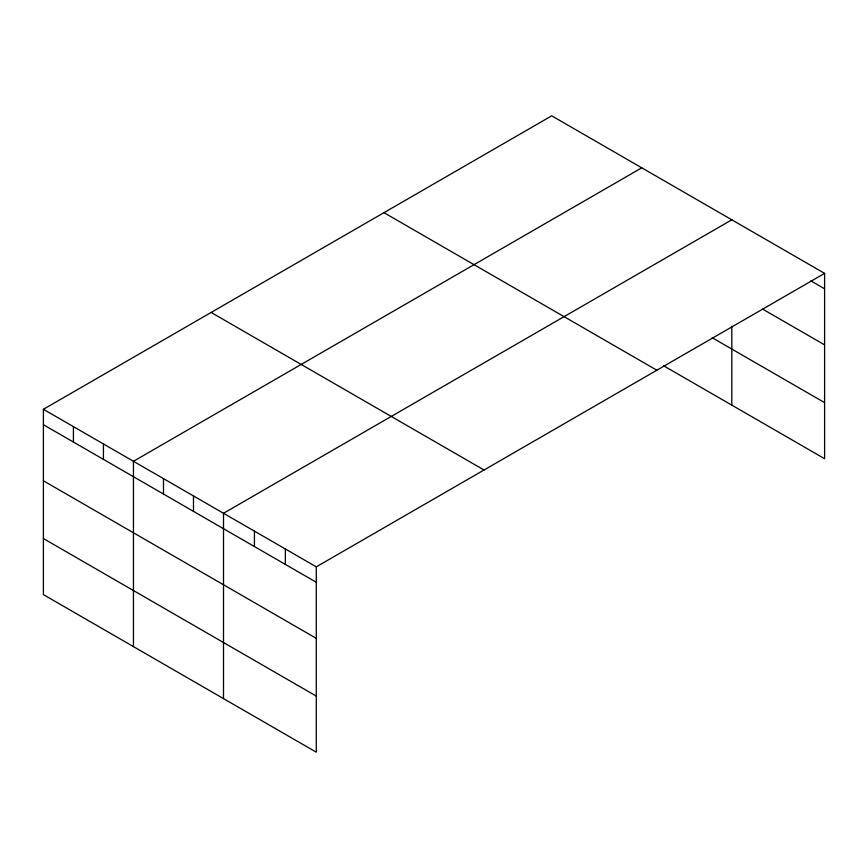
<?xml version="1.0" encoding="UTF-8"?>
<svg xmlns="http://www.w3.org/2000/svg" width="868" height="868" viewBox="0 0 868 868"><rect width="100%" height="100%" fill="white"/><g stroke="black" fill="none" stroke-linecap="round" stroke-linejoin="round"><path stroke-width="1.3" d="M824.6 273.377L551.712 115.824L43.4 409.295L43.4 594.623L316.288 752.176L316.288 566.847L824.6 273.377L824.6 458.705L663.695 365.819M641.767 167.817L133.455 461.288L133.455 646.617M731.822 219.81L223.51 513.281L223.51 698.61M810.853 280.863L824.6 288.794M762.744 309.16L824.6 344.867M712.194 337.739L824.6 402.633M383.971 212.671L656.859 370.224M211.141 312.447L484.029 470M43.4 409.295L316.288 566.847M43.4 424.712L316.288 582.265M43.4 480.785L316.288 638.338M43.4 538.551L316.288 696.103M731.822 326.227L731.822 405.139M285.366 548.988L285.366 564.406M254.433 531.129L254.433 546.547M193.488 495.943L193.488 511.361M163.477 478.615L163.477 494.033M103.433 443.949L103.433 459.367M73.422 426.622L73.422 442.04"/></g></svg>
